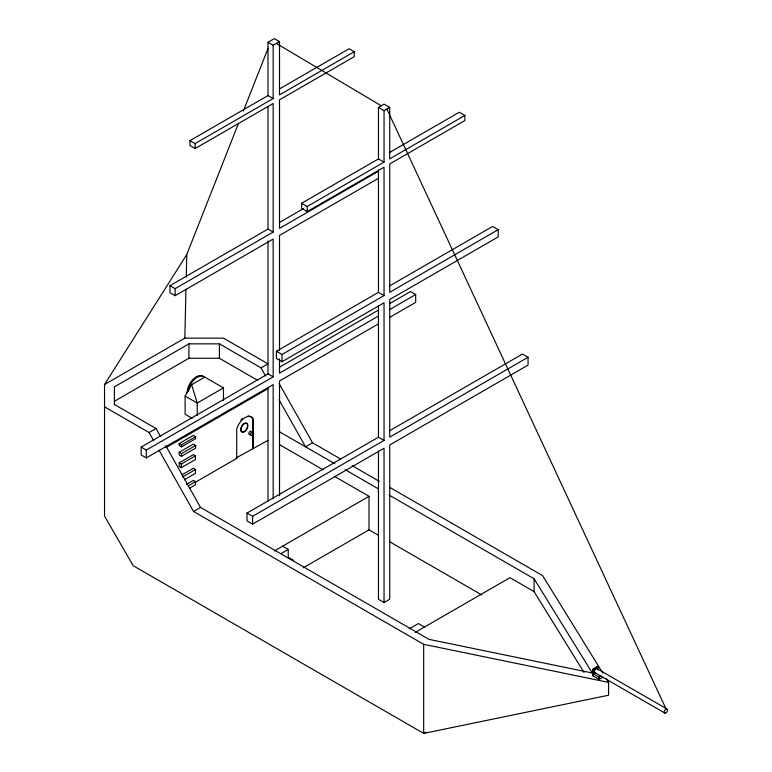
<?xml version="1.0" encoding="UTF-8"?>
<svg xmlns="http://www.w3.org/2000/svg" width="772" height="772" viewBox="0 0 772 772"><rect width="100%" height="100%" fill="white"/><g stroke="black" fill="none" stroke-linecap="round" stroke-linejoin="round"><path stroke-width="1.16" d="M606.049 678.318L608.558 682.38L608.558 695.234L423.674 733.4L133.17 565.683L104.538 516.092L104.538 384.514L184.826 338.155L185.965 289.182M186.245 277.235L186.776 254.538L238.48 123.385M243.344 111.052L268.087 48.279M192.18 418.327L185.116 414.246L185.116 396.065L191.678 384.697L204.802 377.112L223.475 387.901L223.475 400.398M104.538 384.514L186.776 254.538M595.752 668.398L597.142 666.574L597.943 667.037L597.943 669.932M273.163 498.249L273.163 384.659L146.304 457.902L141.151 454.92L141.151 447.094L146.304 450.076L273.163 376.832L273.163 239.088L175.138 295.676L169.975 292.704L169.975 285.669L175.138 288.641L273.163 232.054L273.163 103.496L195.113 148.552L189.96 145.57L189.96 140.629L268 95.574L268 42.267L274.359 38.6L279.522 41.582L279.522 94.879L354.271 51.714L354.271 56.665L279.522 99.82L279.522 228.377L378.193 171.413M268 42.267L273.163 45.249L279.522 41.582M279.551 88.905L349.118 48.742L354.271 51.714M189.96 140.629L195.113 143.611L273.163 98.546L273.163 45.249M384.041 602.527L384.041 448.243L252.608 524.13L247.011 520.897L247.011 513.071L252.608 516.304L384.041 440.416L384.041 302.807L282.012 361.711L276.424 358.488L276.424 351.27L282.012 354.493L384.041 295.589L384.041 167.215L307.208 211.576L301.62 208.344L301.62 203.268L378.454 158.907L378.454 107.433L384.128 104.152L389.725 107.385L389.725 158.858L464.879 115.462L464.879 120.548L389.725 163.944L389.725 292.308L498.239 229.66L498.239 236.879L389.725 299.526L389.725 437.145L528.048 357.282L528.048 365.108L389.725 444.971L389.725 599.246L384.041 602.527L378.454 599.304L378.454 451.041M378.454 107.433L384.041 110.666L389.725 107.385M389.349 152.615L459.292 112.229L464.879 115.462M169.975 285.669L268 229.072L273.163 232.054M279.551 222.404L303.444 208.614M301.62 203.268L307.208 206.491L384.041 162.13L384.041 110.666M378.193 178.448L279.522 235.412L279.522 350.411M265.626 376.032L261.032 367.887L219.402 343.858L188.908 343.858L114.401 386.868L114.401 404.808M114.401 401.286L188.908 358.266L219.402 358.266L257.626 380.335M276.424 351.27L378.454 292.356L384.041 295.589M389.349 286.065L492.642 226.428L498.239 229.66M223.475 387.901L197.227 403.052L185.116 396.065M104.538 406.834L149.054 432.532L156.031 428.508L160.624 436.653M261.032 367.887L268.009 363.863L223.494 338.155L184.826 338.155M141.151 447.094L268 373.86L273.163 376.832M279.551 367.183L378.299 310.18M389.735 303.57L410.521 291.575L415.683 294.547L415.683 302.383L389.696 317.379M378.261 316.153L279.522 373.165L279.522 358.787M389.696 309.553L415.683 294.547M378.261 323.979L279.522 380.992L279.522 495.769M166.067 447.519L267.952 388.692M179.191 443.533L193.357 435.36L195.663 436.691L195.663 438.689L181.497 446.872L179.191 445.54L179.191 443.533L181.497 444.865L195.663 436.691M179.191 452.286L193.357 444.112L195.692 445.463L195.692 448.117L181.526 456.3L179.191 454.949L179.191 452.286L181.526 453.637L195.692 445.463M179.191 462.862L193.357 454.679L195.432 455.876L195.432 459.533L181.266 467.716L179.191 466.51L179.191 462.862L181.266 464.059L195.432 455.876M182.221 474.683L193.357 468.257L195.519 469.501L195.519 473.284L184.383 479.711M182.366 477.096L195.519 469.501M186.274 484.469L193.357 480.377L195.548 481.641L195.548 484.691L189.478 488.203M237.091 457.41L267.942 440.368M188.465 485.733L195.548 481.641M195.422 482.239L236.715 458.394L236.715 429.203A12.497 7.218 -60 0 1 245.042 417.604A12.497 7.218 -60 0 1 253.37 419.582L253.37 448.783M159.013 450.192L193.569 511.469L200.546 507.436L429.078 639.38L592.278 672.981L593.108 676.021L599.043 679.457L603.077 677.121M340.635 459.022L312.525 442.79L305.548 446.814L278.991 399.722M247.011 513.071L378.454 437.193L384.041 440.416M389.329 430.911L522.461 354.049L528.048 357.282M274.34 550.967L369.006 496.309L369.006 529.833L303.425 567.7M280.989 553.611L288.226 549.442L288.226 557.23L293.698 560.395M409.16 628.89L418.395 623.564L424.446 627.057M415.22 632.384L509.964 577.688L534.079 591.613L584.057 672.518M425.758 732.194L423.674 733.4L423.674 644.311L193.569 511.469M597.142 666.574L593.108 668.899L592.278 672.981L534.079 578.759L389.03 495.016M593.108 676.021L593.108 668.899L593.909 669.363L597.943 667.037M593.909 669.363L593.909 674.188L595.926 673.03M593.909 674.188L599.043 677.16L601.06 675.992M423.674 644.311L608.558 682.38M378.454 158.907L384.041 162.13M268 95.574L273.163 98.546M352.09 465.632L379.158 481.265M389.57 487.277L542.619 575.642L602.903 673.232M279.165 431.587L334.768 463.692M345.2 469.714L378.589 488.994M250.842 416.726A12.497 7.218 -60 0 1 252.705 419.196L253.37 419.582M279.406 444.575L323.159 469.839M334.623 476.459L369.006 496.309M369.006 529.833L378.405 535.257M389.889 541.886L481.767 594.932M236.049 458.008L236.715 458.394M597.065 668.677L666.863 708.976M595.058 672.759L664.856 713.058M114.401 404.48L156.031 428.508M282.6 546.19L288.226 549.442M276.337 43.415L381.291 105.793M279.136 383.587L312.525 442.79M165.787 445.811L200.546 507.436M149.054 432.532L153.744 440.841M386.878 109.026L666.091 709.034M191.678 384.697L197.227 403.052L197.227 415.558M599.043 677.16L599.043 679.457M534.079 578.759L534.079 591.613M378.454 169.985L378.454 292.356M378.454 305.558L378.454 437.193M307.208 206.491L307.208 211.576M282.012 354.493L282.012 361.711M268 106.526L268 229.072M268 240.903L268 373.86M268 387.66L268 501.25M252.705 419.196L252.705 448.397M252.608 516.304L252.608 524.13M219.402 343.858L219.402 358.266M195.113 143.611L195.113 148.552M188.908 343.858L188.908 358.266M181.526 453.637L181.526 456.3M181.497 444.865L181.497 446.872M181.266 464.059L181.266 467.716M175.138 288.641L175.138 295.676M146.304 450.076L146.304 457.902M240.854 420.093A12.497 7.218 -60 0 1 242.582 418.472M247.899 416.031A12.497 7.218 -60 0 1 249.481 416.147M250.08 434.366A1.795 1.033 -60 0 1 248.816 433.507A1.795 1.033 -60 0 1 250.292 431.336A1.795 1.033 -60 0 1 251.305 432.571M595.424 672.798A2.287 1.322 -60 0 1 595.096 669.778A2.287 1.322 -60 0 1 597.663 669.575M188.185 391.308A12.989 7.498 -60 0 1 195.22 378.714A12.989 7.498 -60 0 1 204.734 377.46M187.152 392.716A12.989 7.498 -60 0 1 193.55 378.888A12.989 7.498 -60 0 1 203.847 376.948M241.636 426.289A4.893 2.827 -60 0 1 245.38 423.133A4.893 2.827 -60 0 1 247.609 425.459L247.513 426.549A4.893 2.827 -60 0 1 243.798 431.751A4.893 2.827 -60 0 1 240.69 429.695L240.787 428.605A4.893 2.827 -60 0 1 241.105 427.437M241.009 428.73L240.922 429.821A4.893 2.827 -60 0 0 244.029 431.886A4.893 2.827 -60 0 0 247.744 426.684L247.841 425.594A4.893 2.827 -60 0 0 244.734 423.529A4.893 2.827 -60 0 0 241.009 428.73M666.043 712.759A2.287 1.322 -60 0 0 667.153 709.15A2.287 1.322 -60 0 0 664.374 711.128A2.287 1.322 -60 0 0 666.043 712.759M252.106 435.109A1.795 1.033 -60 0 0 252.676 432.33A1.795 1.033 -60 0 0 250.553 434.211A1.795 1.033 -60 0 0 252.106 435.109"/></g></svg>
